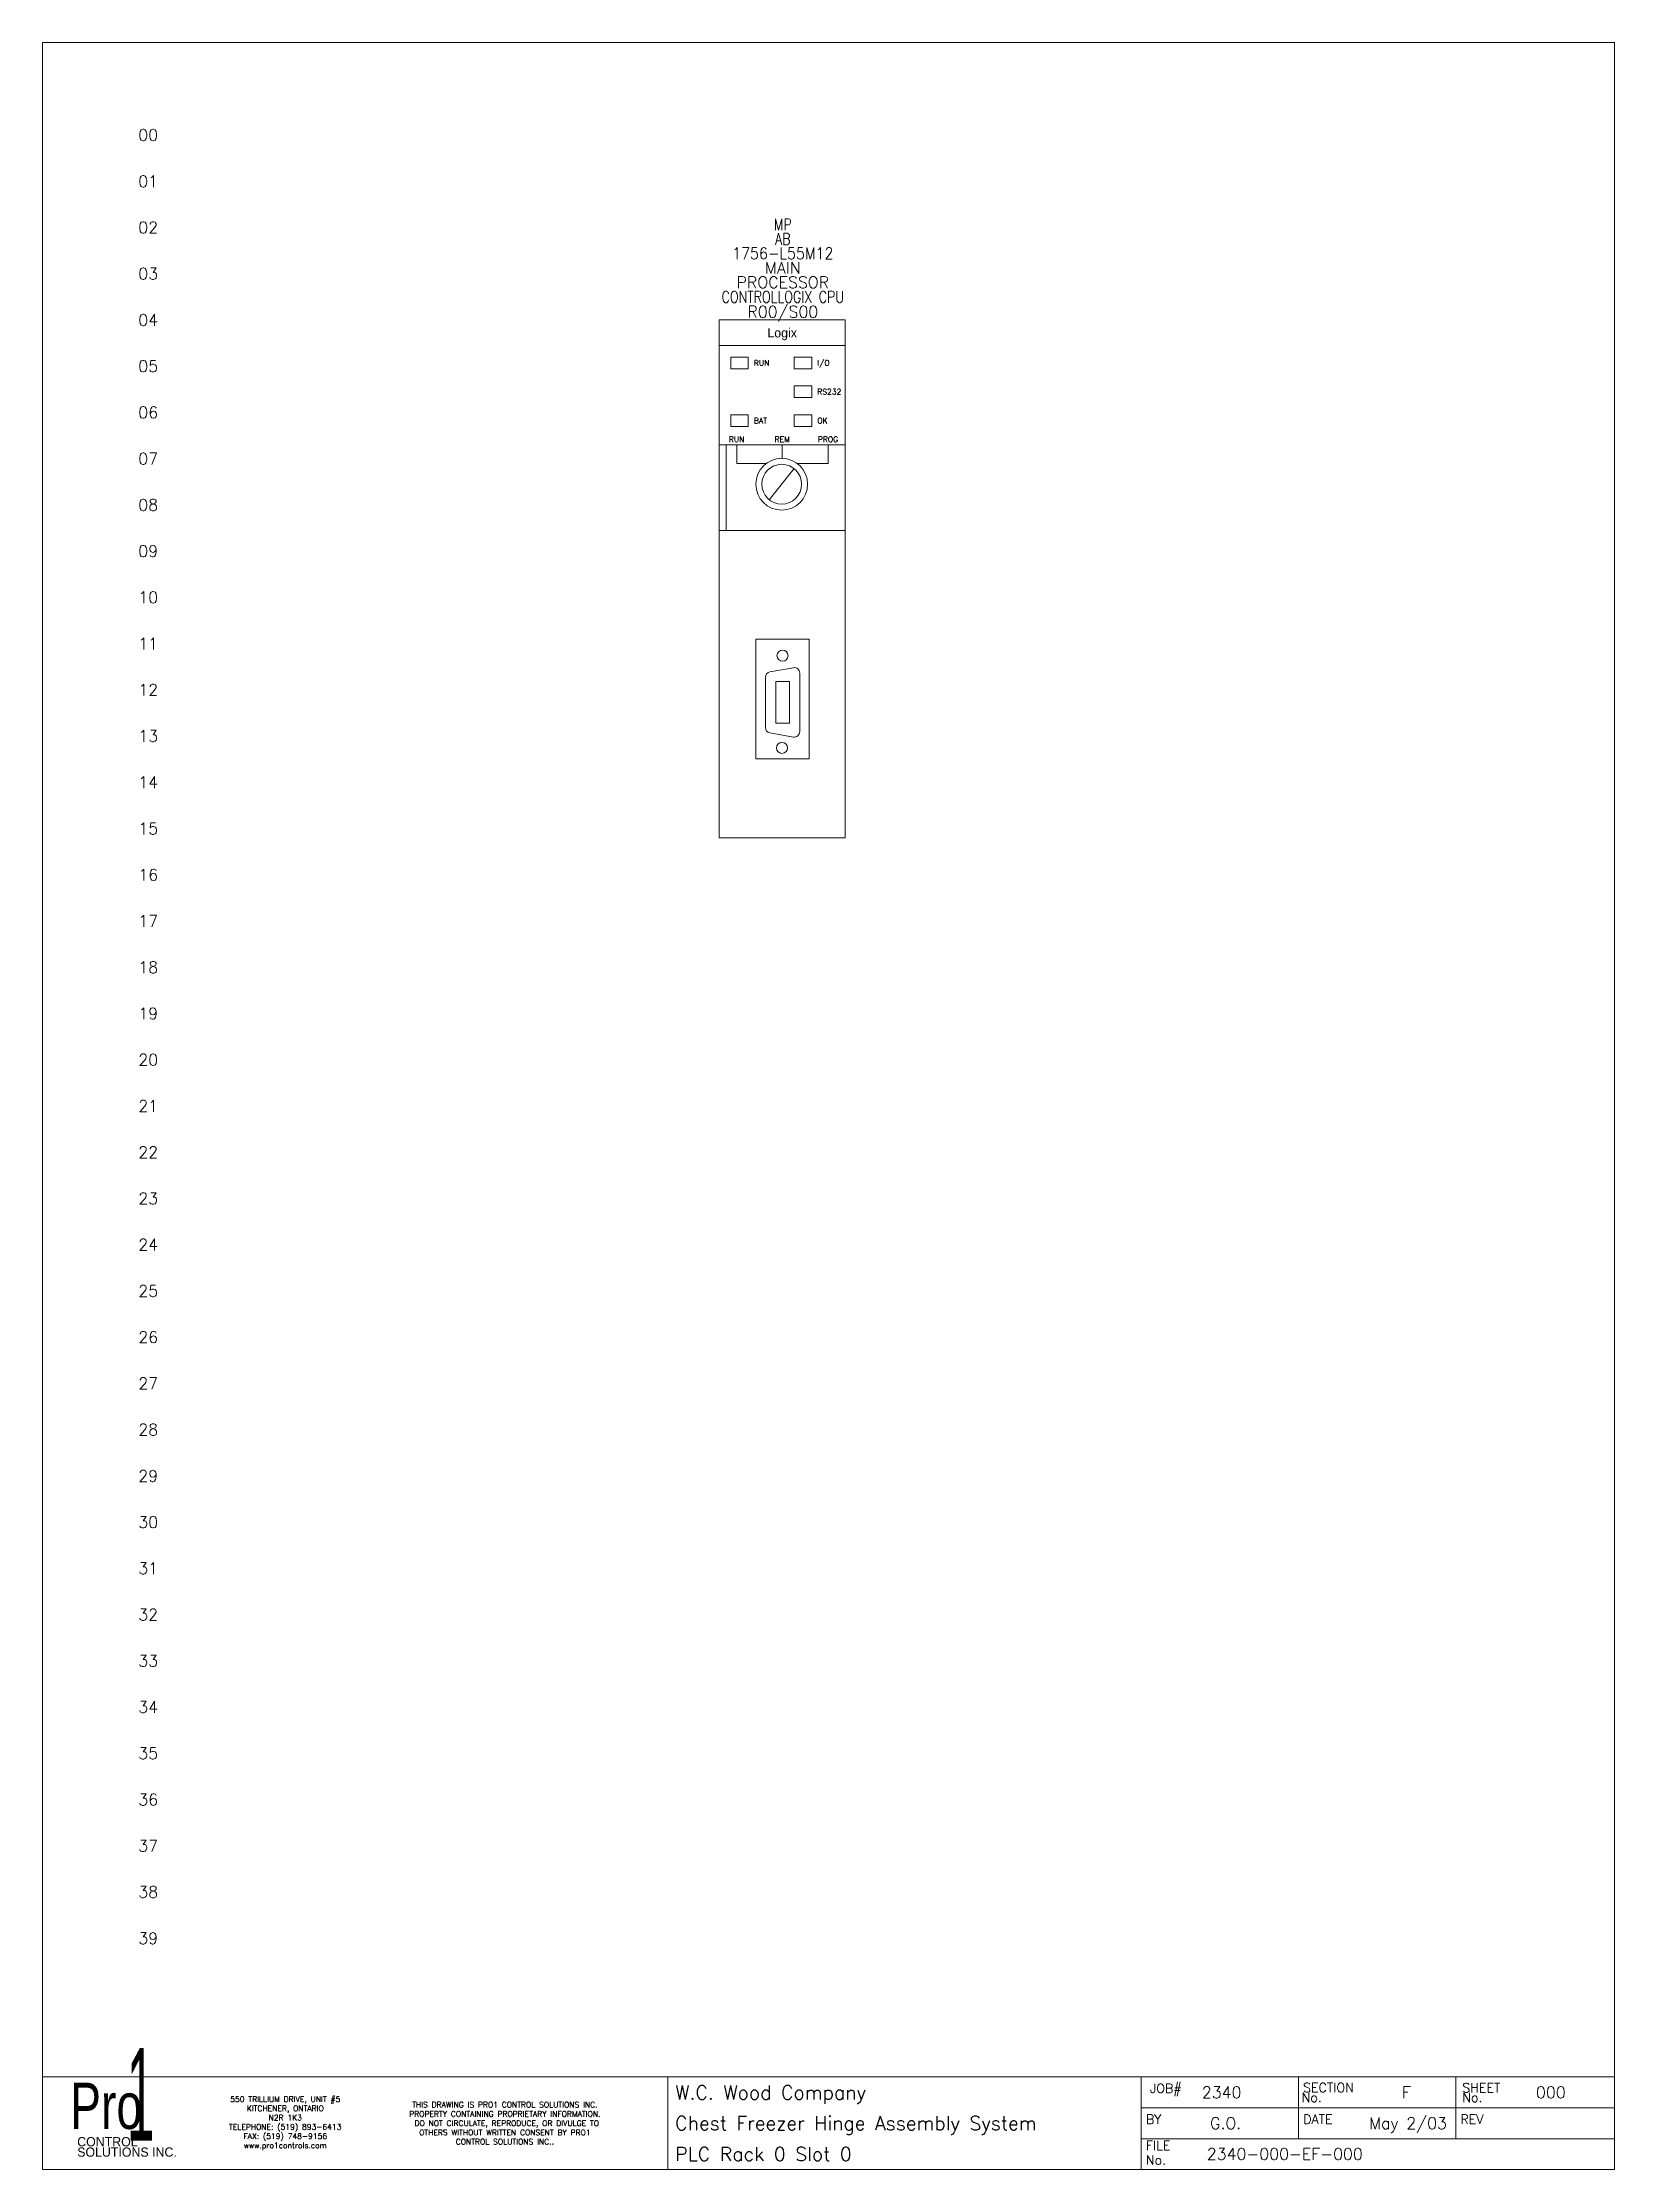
# Model space of a CAD drawing. Header units: inches. Extents: x 0 to 17, y 0 to 23.
import ezdxf
from ezdxf.enums import TextEntityAlignment as Align

# ---------------------------------------------------------------- set-up
doc = ezdxf.new("R2010")
doc.units = ezdxf.units.IN
doc.header["$MEASUREMENT"] = 0
doc.layers.get('0').update_dxf_attribs({"lineweight": 5})
for name, color, linetype, lineweight in [('BOARDER', 5, 'Continuous', 5), ('DESC', 1, 'Continuous', 5), ('LOC', 252, 'Continuous', 5), ('MISC', 2, 'Continuous', 5), ('SYMS', 7, 'Continuous', 5), ('TAGS', 2, 'Continuous', 5), ('Title_Block_Info', 2, 'Continuous', 5)]:
    doc.layers.add(name, color=color, linetype=linetype, lineweight=lineweight)
doc.styles.add('SIVAN', font='sivan.TTF', dxfattribs={"height": 1})
doc.styles.add('STACCO', font='STAC222N.TTF', dxfattribs={"height": 1})
doc.styles.get("Standard").update_dxf_attribs({"font": 'romans.shx'})
doc.styles.add('STYLE1', font='txt')
doc.styles.add('WD', font='romans.shx')

# ---------------------------------------------------------------- blocks, each defined once
blk = doc.blocks.new('WD_MLRH')
at = {"color": 2, "style": 'WD'}
blk.add_attdef('RUNGFIRST', text='', height=0.125, dxfattribs=at).set_placement((-0.25, 0), align=Align.MIDDLE_RIGHT)
at = {"style": 'WD', "flags": 1}
for tag, p in [('RUNGHORV', (-0.25, -0.127)), ('RUNGDIST', (-0.25, -0.2)), ('RUNGCNT', (-0.25, -0.237)), ('RUNGINC', (-0.25, -0.163)), ('WIRE-START', (-0.25, -0.356)), ('WIRE-GSUF', (-0.25, -0.396)), ('PH3SPACE', (-0.25, -0.437)), ('WIREMODE', (-0.25, -0.281)), ('WIREFMT', (-0.25, -0.321))]:
    blk.add_attdef(tag, text='', height=0.025, dxfattribs=at).set_placement(p, align=Align.RIGHT)
blk = doc.blocks.new('PLCIO_AB_CONTROLLOGIX_CPU')
for p, q in [((0.681, -0.277), (-0.681, -0.277)), ((0.681, -1.351), (-0.681, -1.351)), ((-0.173, -1.551), (-0.493, -1.551)), ((0.495, -1.551), (0.16, -1.551))]:
    blk.add_line(p, q)
at = {"color": 9}
for p, q in [((-0.37, -0.402), (-0.556, -0.402)), ((-0.556, -0.527), (-0.556, -0.402)), ((-0.37, -0.527), (-0.37, -0.402)), ((0.13, -0.527), (0.13, -0.402)), ((0.13, -0.402), (0.318, -0.402)), ((0.318, -0.527), (0.318, -0.402)), ((-0.37, -0.527), (-0.556, -0.527)), ((0.13, -0.527), (0.318, -0.527)), ((0.13, -0.714), (0.13, -0.839)), ((0.13, -0.714), (0.318, -0.714)), ((0.13, -0.714), (0.318, -0.714)), ((0.13, -0.839), (0.318, -0.839)), ((0.318, -0.714), (0.318, -0.839)), ((-0.37, -1.026), (-0.556, -1.026)), ((-0.556, -1.026), (-0.556, -1.151)), ((-0.37, -1.026), (-0.37, -1.151)), ((0.318, -1.026), (0.13, -1.026)), ((0.13, -1.026), (0.13, -1.151)), ((0.318, -1.026), (0.318, -1.151)), ((-0.37, -1.151), (-0.556, -1.151)), ((-0.493, -1.351), (-0.493, -1.551)), ((0, -1.351), (0, -1.501)), ((0.318, -1.151), (0.13, -1.151)), ((0.495, -1.351), (0.495, -1.551))]:
    blk.add_line(p, q, dxfattribs=at)
at = {"color": 0}
for p, q in [((-0.606, -1.351), (-0.606, -2.276)), ((-0.14, -1.945), (0.127, -1.607)), ((-0.681, -2.276), (0.681, -2.276))]:
    blk.add_line(p, q, dxfattribs=at)
at = {"linetype": 'Continuous'}
for p, q in [((-0.285, -3.451), (0.291, -3.451)), ((-0.285, -4.747), (-0.285, -3.451)), ((-0.183, -3.864), (-0.183, -4.408)), ((0.12, -3.761), (-0.134, -3.806)), ((0.189, -3.819), (0.189, -4.452)), ((-0.071, -4.361), (-0.071, -3.911)), ((-0.071, -3.911), (0.077, -3.911)), ((0.077, -3.911), (0.077, -4.361)), ((0.077, -4.361), (-0.071, -4.361)), ((-0.134, -4.466), (0.12, -4.51)), ((0.291, -4.747), (-0.285, -4.747))]:
    blk.add_line(p, q, dxfattribs=at)
at = {"color": 0}
for radius in [0.28, 0.215]:
    blk.add_circle((-0.006, -1.776), radius, dxfattribs=at)
at = {"linetype": 'Continuous'}
for centre in [(0.003, -3.631), (-0.003, -4.627)]:
    blk.add_circle(centre, 0.06, dxfattribs=at)
for centre, start, end in [((-0.124, -3.864), 100, 180), ((0.13, -3.819), 0, 100), ((-0.124, -4.408), 180, 260), ((0.13, -4.452), 260, 0)]:
    blk.add_arc(centre, 0.0591, start, end, dxfattribs=at)
for points in [[(0.681, 0), (0.681, 0), (-0.681, 0)], [(0.681, 0), (0.681, -5.599), (-0.681, -5.599), (-0.681, 0)]]:
    blk.add_3dface(points)
at = {"layer": 'SYMS'}
blk.add_line((0.291, -3.451), (0.291, -4.747), dxfattribs=at)
at = {"color": 9, "style": 'STYLE1'}
blk.add_text('Logix', height=0.1, dxfattribs=at).set_placement((-0.001, -0.139), align=Align.MIDDLE_CENTER)
at = {"color": 9}
for s, p in [('RUN', (-0.307, -0.464)), ('I/O', (0.379, -0.464)), ('RS232', (0.379, -0.776)), ('BAT', (-0.307, -1.088)), ('OK', (0.379, -1.088))]:
    blk.add_text(s, height=0.06, dxfattribs=at).set_placement(p, align=Align.MIDDLE_LEFT)
at = {"color": 0}
for s, p in [('RUN', (-0.493, -1.291)), ('REM', (0, -1.291)), ('PROG', (0.495, -1.291))]:
    blk.add_text(s, height=0.06, dxfattribs=at).set_placement(p, align=Align.MIDDLE_CENTER)
at = {"linetype": 'Continuous', "style": 'WD', "flags": 1}
for tag, p in [('X4TERM01', (-0.071, -4.149)), ('X1TERM01', (0.077, -4.149))]:
    blk.add_attdef(tag, p, '', height=0.015, dxfattribs=at)
at = {"layer": 'SYMS', "style": 'WD'}
for tag, width, p in [('INST', 0.8, (0.006, 1.14)), ('MFG', 0.8, (0.006, 0.814)), ('LOC', 0.8, (0.006, 0.97)), ('CAT', 0.9, (0.006, 0.658)), ('DESC', 0.8, (0.006, 0.187))]:
    blk.add_attdef(tag, text='', height=0.125, dxfattribs=dict(at, width=width)).set_placement(p, align=Align.CENTER)
at = {"layer": 'SYMS', "linetype": 'Continuous', "style": 'WD', "flags": 9}
blk.add_attdef('ASSYCODE', text='', height=0.01, dxfattribs=at).set_placement((0.236, 0.729), align=Align.CENTER)
at = {"layer": 'SYMS', "style": 'WD'}
for tag, p in [('LINE1', (0.006, 0.501)), ('LINE2', (0.006, 0.345)), ('TAG', (0.006, 0.026))]:
    blk.add_attdef(tag, text='', height=0.125, dxfattribs=at).set_placement(p, align=Align.CENTER)
blk = doc.blocks.new('TB_P')
at = {"color": 5}
blk.add_line((6.764, 0), (6.764, 1), dxfattribs=at)
at = {"color": 5, "linetype": 'Continuous'}
blk.add_line((15.283, 1), (15.283, 0.667), dxfattribs=at)
blk.add_lwpolyline([(0, 0), (17, 0), (17, 23), (0, 23)], close=True, dxfattribs=at)
at = {"layer": 'BOARDER', "linetype": 'Continuous'}
for p, q in [((0, 1), (17, 1)), ((0, 1), (0, 0)), ((11.882, 1), (11.882, 0.667)), ((11.882, 1), (11.882, 0)), ((11.882, 1), (11.882, 0)), ((11.882, 1), (11.882, 0)), ((13.583, 1), (13.583, 0.667)), ((11.882, 0.667), (17, 0.667)), ((13.583, 0.667), (13.583, 0.333)), ((15.283, 0.667), (15.283, 0.333)), ((11.882, 0.333), (17, 0.333))]:
    blk.add_line(p, q, dxfattribs=at)
at = {"color": 5, "char_height": 0.06, "attachment_point": 5, "style": 'WD'}
for s, insert, width in [('550 TRILLIUM DRIVE, UNIT #5\\PKITCHENER, ONTARIO\\PN2R 1K3\\PTELEPHONE: (519) 893-6413\\PFAX: (519) 748-9156\\Pwww.pro1controls.com', (2.625, 0.5), 1.804), ('THIS DRAWING IS PRO1 CONTROL SOLUTIONS INC. PROPERTY CONTAINING PROPRIETARY INFORMATION.  DO NOT CIRCULATE, REPRODUCE, OR DIVULGE TO OTHERS WITHOUT WRITTEN CONSENT BY PRO1 CONTROL SOLUTIONS INC..', (5, 0.5), 2.264)]:
    blk.add_mtext(s, dxfattribs=dict(at, insert=insert, width=width))
at = {"color": 2, "linetype": 'Continuous', "style": 'WD', "flags": 1}
for tag, p in [('REV1_NO', (1.734, 3.29)), ('REV1_BY', (7.303, 3.29)), ('REV1_DATE', (9.562, 3.29)), ('REV2_NO', (1.734, 3.04)), ('REV2_BY', (7.303, 3.04)), ('REV2_DATE', (9.562, 3.04)), ('REV3_NO', (1.734, 2.79)), ('REV3_BY', (7.303, 2.79)), ('REV3_DATE', (9.562, 2.79)), ('REV4_NO', (1.734, 2.54)), ('REV4_BY', (7.303, 2.54)), ('REV4_DATE', (9.562, 2.54)), ('REV5_NO', (1.734, 2.29)), ('REV5_BY', (7.303, 2.29)), ('REV5_DATE', (9.562, 2.29)), ('REV6_NO', (1.734, 2.04)), ('REV6_BY', (7.303, 2.04)), ('REV6_DATE', (9.562, 2.04)), ('REV7_NO', (1.734, 1.79)), ('REV7_BY', (7.303, 1.79)), ('REV7_DATE', (9.562, 1.79)), ('REV8_NO', (1.734, 1.54)), ('REV8_BY', (7.303, 1.54)), ('REV8_DATE', (9.562, 1.54)), ('REV9_NO', (1.734, 1.29)), ('REV9_BY', (7.303, 1.29)), ('REV9_DATE', (9.562, 1.29))]:
    blk.add_attdef(tag, text='', height=0.15, dxfattribs=at).set_placement(p, align=Align.MIDDLE_CENTER)
for tag, p in [('REV1_CHANGE', (2.292, 3.29)), ('REV2_CHANGE', (2.292, 3.04)), ('REV3_CHANGE', (2.292, 2.79)), ('REV4_CHANGE', (2.292, 2.54)), ('REV5_CHANGE', (2.292, 2.29)), ('REV6_CHANGE', (2.292, 2.04)), ('REV7_CHANGE', (2.292, 1.79)), ('REV8_CHANGE', (2.292, 1.54)), ('REV9_CHANGE', (2.292, 1.29))]:
    blk.add_attdef(tag, text='', height=0.15, dxfattribs=at).set_placement(p, align=Align.MIDDLE_LEFT)
at = {"layer": 'BOARDER', "lineweight": 0}
for s, height, style, width, p in [('1', 1, 'SIVAN', 0.4, (1.062, 0.812)), ('Pro', 0.5, 'STACCO', 0.75, (0.688, 0.688))]:
    blk.add_text(s, height=height, dxfattribs=dict(at, style=style, width=width)).set_placement(p, align=Align.MIDDLE_CENTER)
at = {"layer": 'BOARDER', "linetype": 'Continuous', "style": 'WD'}
for s, p in [('JOB#', (11.976, 0.827)), ('SECTION', (13.633, 0.835)), ('SHEET', (15.354, 0.834)), ('No.', (13.617, 0.729)), ('No.', (15.354, 0.729)), ('BY', (11.933, 0.493)), ('DATE', (13.634, 0.493)), ('REV', (15.334, 0.493)), ('FILE', (11.932, 0.21)), ('No.', (11.932, 0.052))]:
    blk.add_text(s, height=0.1, dxfattribs=at).set_placement(p)
at = {"layer": 'BOARDER', "lineweight": 0, "style": 'STACCO'}
for s, p in [('SOLUTIONS INC.', (0.375, 0.188)), ('CONTROL', (0.375, 0.3))]:
    blk.add_text(s, height=0.1, dxfattribs=at).set_placement(p, align=Align.MIDDLE_LEFT)
at = {"layer": 'Title_Block_Info', "ltscale": 0.1}
for tag, p in [('CUSTOMER', (6.842, 0.833)), ('JOB DESCRIPTION LINE', (6.842, 0.5)), ('DRAWING DESCRIPTION', (6.842, 0.167))]:
    blk.add_attdef(tag, text='', height=0.15, dxfattribs=at).set_placement(p, align=Align.MIDDLE_LEFT)
at = {"layer": 'Title_Block_Info', "ltscale": 0.1, "style": 'WD'}
for tag, p in [('JOB #', (12.752, 0.833)), ('SEC. NO.', (14.75, 0.833)), ('SHT. NO.', (16.312, 0.833)), ('NAME', (12.795, 0.5)), ('REV', (16.194, 0.5))]:
    blk.add_attdef(tag, text='', height=0.125, dxfattribs=at).set_placement(p, align=Align.MIDDLE_CENTER)
blk.add_attdef('DATE', text='', height=0.125, dxfattribs=at).set_placement((15.188, 0.5), align=Align.MIDDLE_RIGHT)
blk.add_attdef('FILE NUMBER', text='', height=0.125, dxfattribs=at).set_placement((12.591, 0.167), align=Align.MIDDLE_LEFT)

msp = doc.modelspace()

# ---------------------------------------------------------------- block references
ref = msp.add_blockref('TB_P', (0, 0))
ref.add_attrib('CUSTOMER', 'W.C. Wood Company', dxfattribs={"layer": 'MISC', "ltscale": 0.1, "height": 0.15}).set_placement((6.842, 0.833), align=Align.MIDDLE_LEFT)
ref.add_attrib('JOB DESCRIPTION LINE', 'Chest Freezer Hinge Assembly System', dxfattribs={"layer": 'MISC', "ltscale": 0.1, "height": 0.15}).set_placement((6.842, 0.5), align=Align.MIDDLE_LEFT)
ref.add_attrib('DRAWING DESCRIPTION', 'PLC Rack 0 Slot 0', dxfattribs={"layer": 'MISC', "ltscale": 0.1, "height": 0.15}).set_placement((6.842, 0.167), align=Align.MIDDLE_LEFT)
ref.add_attrib('JOB #', '2340', dxfattribs={"layer": 'MISC', "ltscale": 0.1, "height": 0.125, "style": 'WD'}).set_placement((12.752, 0.833), align=Align.MIDDLE_CENTER)
ref.add_attrib('SEC. NO.', 'F', dxfattribs={"layer": 'MISC', "ltscale": 0.1, "height": 0.125, "style": 'WD'}).set_placement((14.75, 0.833), align=Align.MIDDLE_CENTER)
ref.add_attrib('SHT. NO.', '000', dxfattribs={"layer": 'MISC', "ltscale": 0.1, "height": 0.125, "style": 'WD'}).set_placement((16.312, 0.833), align=Align.MIDDLE_CENTER)
ref.add_attrib('FILE NUMBER', '2340-000-EF-000', dxfattribs={"layer": 'MISC', "ltscale": 0.1, "height": 0.125, "style": 'WD'}).set_placement((12.591, 0.167), align=Align.MIDDLE_LEFT)
ref.add_attrib('NAME', 'G.O.', dxfattribs={"layer": 'MISC', "ltscale": 0.1, "height": 0.125, "style": 'WD'}).set_placement((12.795, 0.5), align=Align.MIDDLE_CENTER)
ref.add_attrib('DATE', 'May 2/03', dxfattribs={"layer": 'MISC', "ltscale": 0.1, "height": 0.125, "style": 'WD'}).set_placement((15.188, 0.5), align=Align.MIDDLE_RIGHT)
msp.add_blockref('WD_MLRH', (1.5, 22)).add_auto_attribs({'RUNGFIRST': '00'})
at = {"layer": 'SYMS'}
ref = msp.add_blockref('PLCIO_AB_CONTROLLOGIX_CPU', (8, 20), dxfattribs=at)
ref.add_attrib('CAT', '1756-L55M12', dxfattribs={"layer": 'MISC', "height": 0.125, "style": 'WD', "width": 0.9}).set_placement((8.006, 20.658), align=Align.CENTER)
ref.add_attrib('TAG', 'R00/S00', dxfattribs={"layer": 'TAGS', "height": 0.125, "style": 'WD'}).set_placement((8.006, 20.026), align=Align.CENTER)
ref.add_attrib('LINE1', 'MAIN', dxfattribs={"layer": 'MISC', "height": 0.125, "style": 'WD'}).set_placement((8.006, 20.501), align=Align.CENTER)
ref.add_attrib('DESC', 'CONTROLLOGIX CPU', dxfattribs={"layer": 'DESC', "height": 0.125, "style": 'WD', "width": 0.8}).set_placement((8.006, 20.187), align=Align.CENTER)
ref.add_attrib('LINE2', 'PROCESSOR', dxfattribs={"layer": 'MISC', "height": 0.125, "style": 'WD'}).set_placement((8.006, 20.345), align=Align.CENTER)
ref.add_attrib('MFG', 'AB', dxfattribs={"layer": 'MISC', "height": 0.125, "style": 'WD', "width": 0.8}).set_placement((8.006, 20.814), align=Align.CENTER)
ref.add_attrib('LOC', 'MP', dxfattribs={"layer": 'LOC', "height": 0.125, "style": 'WD', "width": 0.8}).set_placement((8.006, 20.97), align=Align.CENTER)

# ---------------------------------------------------------------- texts
at = {"color": 2, "style": 'WD'}
for s, p in [('01', (1.25, 21.5)), ('02', (1.25, 21)), ('03', (1.25, 20.5)), ('04', (1.25, 20)), ('05', (1.25, 19.5)), ('06', (1.25, 19)), ('07', (1.25, 18.5)), ('08', (1.25, 18)), ('09', (1.25, 17.5)), ('10', (1.25, 17)), ('11', (1.25, 16.5)), ('12', (1.25, 16)), ('13', (1.25, 15.5)), ('14', (1.25, 15)), ('15', (1.25, 14.5)), ('16', (1.25, 14)), ('17', (1.25, 13.5)), ('18', (1.25, 13)), ('19', (1.25, 12.5)), ('20', (1.25, 12)), ('21', (1.25, 11.5)), ('22', (1.25, 11)), ('23', (1.25, 10.5)), ('24', (1.25, 10)), ('25', (1.25, 9.5)), ('26', (1.25, 9)), ('27', (1.25, 8.5)), ('28', (1.25, 8)), ('29', (1.25, 7.5)), ('30', (1.25, 7)), ('31', (1.25, 6.5)), ('32', (1.25, 6)), ('33', (1.25, 5.5)), ('34', (1.25, 5)), ('35', (1.25, 4.5)), ('36', (1.25, 4)), ('37', (1.25, 3.5)), ('38', (1.25, 3)), ('39', (1.25, 2.5))]:
    msp.add_text(s, height=0.125, dxfattribs=at).set_placement(p, align=Align.MIDDLE_RIGHT)

doc.saveas('drawing.dxf')
